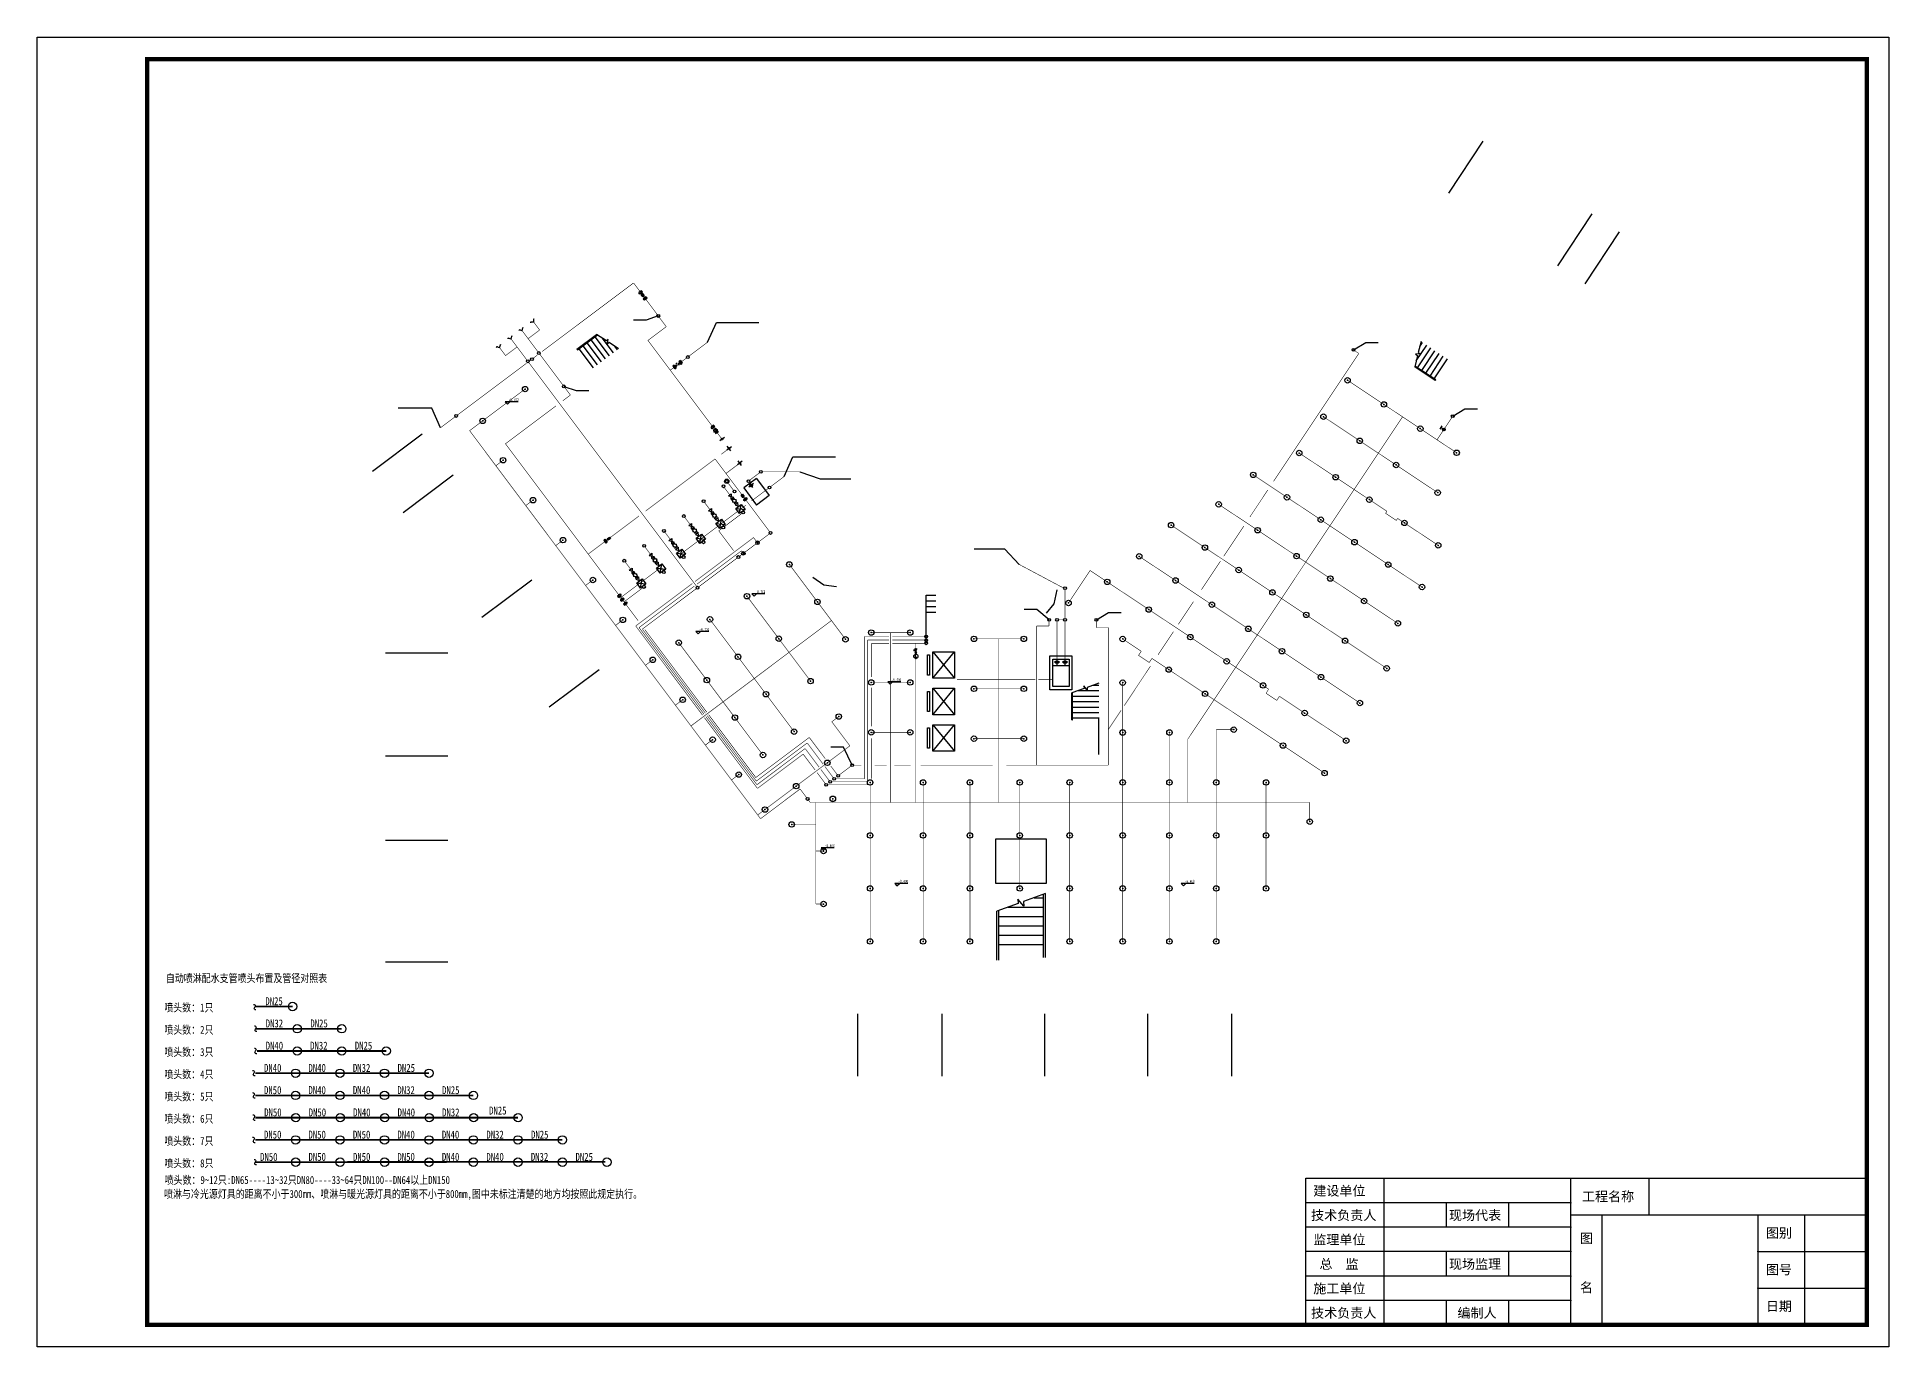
# Model space of a CAD drawing. Extents: x -149393 to 1177518, y -366685 to 296590.
# Drawn here: x -16952 to 101848, y -96685 to -12676 of the extents above; entities that cross this region are included whole.
import ezdxf
from ezdxf.enums import TextEntityAlignment as Align

# ---------------------------------------------------------------- set-up
doc = ezdxf.new("R2010")
doc.units = 0
doc.header["$LTSCALE"] = 1000
doc.header["$MEASUREMENT"] = 0
doc.linetypes.add('常规', pattern=[20, 10, 0, 10])
doc.layers.get('0').update_dxf_attribs({"linetype": 'CONTINUOUS'})
for name, color, linetype in [('AXIS', 3, 'CONTINUOUS'), ('EQUIP-动力', 3, 'CONTINUOUS'), ('EQUIP-消防', 3, 'CONTINUOUS'), ('EQUIP_消防', 7, 'CONTINUOUS'), ('OTHER', 7, 'CONTINUOUS'), ('P_PL_PT', 7, 'CONTINUOUS'), ('PIPE-给水', 3, 'CONTINUOUS'), ('PUB_TITLE', 253, 'CONTINUOUS'), ('STAIR', 2, 'CONTINUOUS'), ('TEL_TEXT', 7, 'CONTINUOUS'), ('WALL', 9, 'CONTINUOUS'), ('WIRE-消防', 3, '常规')]:
    doc.layers.add(name, color=color, linetype=linetype)
doc.styles.add('_TEL_DIM', font='', dxfattribs={"width": 0.8, "height": 3.5})
doc.styles.add('HZ', font='')
doc.styles.get("Standard").update_dxf_attribs({"font": 'gbenor.shx', "bigfont": 'gbcbig.shx'})
doc.styles.add('宋体', font='')
doc.styles.get('_TEL_DIM').set_extended_font_data('SimSun')
doc.styles.get('HZ').set_extended_font_data('SimSun')
doc.styles.get('宋体').set_extended_font_data('SimSun')

# ---------------------------------------------------------------- blocks, each defined once
blk = doc.blocks.new('A$C6F7E2673')
at = {"layer": 'STAIR'}
for p, q in [((790, 2759), (0, 2474)), ((414, 2623), (1740, 2623)), ((1000, 2655), (777, 2923)), ((777, 2923), (790, 2759)), ((1740, 3101), (985, 2829)), ((985, 2829), (1000, 2655)), ((1386, 2973), (1740, 2973)), ((0, 741), (0, 2474)), ((60, 741), (60, 2496)), ((60, 2273), (1740, 2273)), ((60, 1923), (1740, 1923)), ((60, 1573), (1740, 1573)), ((0, 741), (60, 741)), ((60, 1223), (1740, 1223)), ((60, 873), (1740, 873))]:
    blk.add_line(p, q, dxfattribs=at)
blk = doc.blocks.new('A$C3AE45B76')
at = {"xscale": 0.9107142857123088, "yscale": 0.9107142857123088, "zscale": 0.9107142857123088, "rotation": 306.8700000001079}
blk.add_blockref('A$C6F7E2673', (-445, 790), dxfattribs=at)
blk = doc.blocks.new('GJGHJGHJGHJ')
at = {"color": 59}
for p, q in [((13910, -62813), (13075, -62813)), ((13075, -62813), (13224, -62963)), ((13224, -62963), (13376, -62813)), ((29737, -75134), (28902, -75135)), ((28902, -75135), (29050, -75285)), ((29050, -75285), (29202, -75134)), ((26139, -77554), (25304, -77555)), ((25304, -77555), (25453, -77705)), ((25453, -77705), (25605, -77555)), ((40507, -78849), (41897, -80549)), ((40507, -80549), (41897, -78849)), ((38453, -80787), (37618, -80788)), ((37618, -80788), (37766, -80938)), ((37766, -80938), (37918, -80788)), ((40507, -81189), (41897, -82889)), ((40507, -82889), (41897, -81189)), ((40507, -83529), (41897, -85229)), ((40507, -85229), (41897, -83529)), ((34187, -91423), (33351, -91424)), ((33351, -91424), (33500, -91573)), ((33500, -91573), (33652, -91423)), ((38900, -93703), (38065, -93704)), ((38065, -93704), (38213, -93854)), ((38213, -93854), (38365, -93704)), ((57280, -93703), (56445, -93704)), ((56445, -93704), (56593, -93854)), ((56593, -93854), (56745, -93704))]:
    blk.add_line(p, q, dxfattribs=at)
for points in [[(40177, -79049), (40306, -79049), (40306, -80349), (40177, -80349)], [(40507, -78849), (41897, -78849), (41897, -80549), (40507, -80549)], [(40177, -81389), (40306, -81389), (40306, -82689), (40177, -82689)], [(40507, -81189), (41897, -81189), (41897, -82889), (40507, -82889)], [(40177, -83729), (40306, -83729), (40306, -85029), (40177, -85029)], [(40507, -83529), (41897, -83529), (41897, -85229), (40507, -85229)], [(47807, -90872), (44539, -90872), (44539, -93691), (47807, -93691)]]:
    blk.add_lwpolyline(points, close=True, dxfattribs=at)
at = {"layer": 'AXIS'}
for p, q in [((73608, -49446), (75822, -46114)), ((80605, -54094), (82818, -50762)), ((82354, -55256), (84567, -51925)), ((7758, -64890), (4558, -67290)), ((9738, -67530), (6538, -69930)), ((9738, -67530), (6538, -69930)), ((14778, -74250), (11578, -76650)), ((9403, -78949), (5403, -78949)), ((19098, -80010), (15898, -82410)), ((9403, -85549), (5403, -85549)), ((9403, -85549), (5403, -85549)), ((9403, -90949), (5403, -90949)), ((9403, -90949), (5403, -90949)), ((9403, -98749), (5403, -98749)), ((35681, -102074), (35681, -106074)), ((41081, -102074), (41081, -106074)), ((47681, -102074), (47681, -106074)), ((54281, -102074), (54281, -106074)), ((59681, -102074), (59681, -106074))]:
    blk.add_line(p, q, dxfattribs=at)
at = {"layer": 'STAIR', "color": 59}
for p, q in [((50211, -81208), (49421, -81493)), ((49421, -83226), (49421, -81493)), ((49481, -83226), (49481, -81471)), ((49481, -81694), (51161, -81694)), ((49835, -81344), (51161, -81344)), ((50421, -81312), (50198, -81045)), ((50198, -81045), (50211, -81208)), ((51161, -80866), (50406, -81138)), ((50406, -81138), (50421, -81312)), ((50807, -80994), (51161, -80994)), ((49481, -82044), (51161, -82044)), ((49481, -82394), (51161, -82394)), ((49481, -82744), (51161, -82744)), ((49481, -83094), (51161, -83094)), ((51161, -85429), (51161, -83069)), ((49421, -83226), (49481, -83226)), ((45993, -94989), (44621, -95483)), ((46352, -95168), (45969, -94709)), ((45969, -94709), (45993, -94989)), ((47741, -94360), (46327, -94869)), ((46327, -94869), (46352, -95168)), ((47014, -94622), (47621, -94622)), ((47621, -98449), (47621, -94403)), ((47741, -98449), (47741, -94360)), ((44621, -98629), (44621, -95483)), ((44741, -98629), (44741, -95440)), ((44741, -95822), (47621, -95822)), ((45347, -95222), (47621, -95222)), ((44741, -96422), (47621, -96422)), ((44741, -97022), (47621, -97022)), ((44741, -97622), (47621, -97622))]:
    blk.add_line(p, q, dxfattribs=at)
at = {"color": 59, "xscale": 0.9107142857074428, "yscale": 0.9107142857074428, "zscale": 0.9107142857074428, "rotation": 306.8700000004626}
blk.add_blockref('A$C6F7E2673', (17141, -59846), dxfattribs=at)
at = {"color": 59, "rotation": 109.5300000000365}
blk.add_blockref('A$C3AE45B76', (73902, -61146), dxfattribs=at)
at = {"color": 59, "style": 'HZ', "width": 0.7}
for s, p in [('-8.700', (13312, -62765)), ('-8.700', (29138, -75087)), ('-8.700', (25541, -77507)), ('-8.400', (37854, -80740)), ('-8.400', (33588, -91375)), ('-8.400', (38301, -93656)), ('-8.400', (56681, -93656))]:
    blk.add_text(s, height=183.5, dxfattribs=at).set_placement(p)
blk = doc.blocks.new('$equip_U$00000445(cyc-PC)')
for p, q in [((-0.3, 0.17), (0.3, -0.17)), ((-0.3, 0.17), (-0.3, -0.17)), ((-0.3, 0.17), (0.3, 0.17)), ((0.3, 0.17), (0.3, -0.17)), ((-0.3, -0.17), (0.3, -0.17))]:
    blk.add_line(p, q)
for start, end in [(0, 180), (180, 0)]:
    blk.add_arc((0, 0), 0.0253, start, end)
for p in [(-0.3, 0), (0, 0.17), (0.3, 0), (0, -0.17)]:
    blk.add_point(p)
at = {"color": 7, "style": '_TEL_DIM', "flags": 1}
blk.add_attdef('A', text='', height=0.00002, dxfattribs=at).set_placement((0, 0), align=Align.MIDDLE_CENTER)
blk = doc.blocks.new('$ATTACHMENT$00000194')
for p, q in [((0, 0), (134, 134)), ((0, 0), (134, -134)), ((107, 162), (134, 134)), ((161, 107), (134, 134)), ((107, -161), (134, -134)), ((161, -107), (134, -134))]:
    blk.add_line(p, q)
blk = doc.blocks.new('$equip_U$00000373(cyc-PC)')
for p, q in [((0, -0.18), (0, 0.18)), ((0, 0.18), (0.6, -0.18)), ((0.12, 0.3), (0.48, 0.3)), ((0.6, -0.18), (0.6, 0.18))]:
    blk.add_line(p, q)
for p in [(0, 0), (0.6, 0)]:
    blk.add_point(p)
blk.add_solid([(0.3, 0.3), (0.3, 0.36), (0.48, 0.3)])
at = {"color": 7, "style": '_TEL_DIM', "flags": 1}
blk.add_attdef('A', text='', height=0.00002, dxfattribs=at).set_placement((0, 0), align=Align.MIDDLE_CENTER)
blk = doc.blocks.new('$equip_U$00000372(cyc-PC)')
for p, q in [((0, 0.17), (0.51, 0.17)), ((0.51, 0.17), (0.51, -0.17)), ((0.51, -0.17), (0, -0.17))]:
    blk.add_line(p, q)
blk.add_lwpolyline([(0, -0.17), (0.51, 0), (0, 0.17)], close=True)
for p in [(0, 0), (0.51, 0)]:
    blk.add_point(p)
blk.add_solid([(0, 0.17), (0.51, 0), (0, -0.17)])
at = {"color": 7, "style": '_TEL_DIM', "flags": 1}
blk.add_attdef('A', text='', height=0.00002, dxfattribs=at).set_placement((0, 0), align=Align.MIDDLE_CENTER)
blk = doc.blocks.new('A$C1A315092')
for p, q in [((0, 266), (227, 266)), ((0, 266), (227, 0)), ((227, 266), (0, 0)), ((0, 0), (227, 0))]:
    blk.add_line(p, q)
blk.add_circle((113, 133), 113)
for p in [(0, 133), (227, 133)]:
    blk.add_point(p)
at = {"color": 7, "style": '_TEL_DIM', "flags": 1}
blk.add_attdef('A', text='', height=0.007, dxfattribs=at).set_placement((0, 133), align=Align.MIDDLE_CENTER)
blk = doc.blocks.new('A$C473645B1')
for p, q in [((0, 213), (181, 349)), ((0, 213), (341, 136)), ((181, 349), (160, 0)), ((160, 0), (341, 136))]:
    blk.add_line(p, q)
blk = doc.blocks.new('A$C4CEA0672')
for p, q in [((0, 213), (181, 349)), ((160, 0), (341, 136))]:
    blk.add_line(p, q)
blk.add_circle((170, 174), 113)
for p in [(80, 106), (261, 242)]:
    blk.add_point(p)
at = {"color": 7, "style": '_TEL_DIM', "flags": 1}
blk.add_attdef('A', text='', height=0.007, rotation=36.87, dxfattribs=at).set_placement((80, 106), align=Align.MIDDLE_CENTER)
blk = doc.blocks.new('A$C2A8D2871')
for p, q in [((0, 43), (181, 180)), ((0, 43), (205, -41)), ((205, -41), (181, 180))]:
    blk.add_line(p, q)
blk = doc.blocks.new('A$C36B81C5E')
for p, q in [((0, 408), (439, 0)), ((0, 0), (439, 408))]:
    blk.add_line(p, q)
blk.add_lwpolyline([(0, 408), (439, 408), (439, 0), (0, 0)], close=True)
blk = doc.blocks.new('$equip$00001147')
blk.add_circle((0, 0), 0.5)
at = {"flags": 9}
blk.add_attdef('A', (0, 0), '', height=0.00002, dxfattribs=at)
blk = doc.blocks.new('$equip_U$00000304(cyc-PC)')
blk.add_point((0, 0))
blk.add_blockref('$equip$00001147', (0, 0))
at = {"color": 7, "style": '_TEL_DIM', "flags": 1}
blk.add_attdef('A', text='', height=0.00002, dxfattribs=at).set_placement((0, 0), align=Align.MIDDLE_CENTER)
blk = doc.blocks.new('$equip_U$00000299(cyc-PC)')
for p in [(0.51, 0.3), (0.3, 0)]:
    blk.add_line(p, (0.3, 0.3))
blk.add_lwpolyline([(0, -0.17), (0.6, 0.17), (0.6, -0.17), (0, 0.17)], close=True)
for p in [(0, 0), (0.6, 0)]:
    blk.add_point(p)
at = {"color": 7, "style": '_TEL_DIM', "flags": 1}
blk.add_attdef('A', text='', height=0.00002, dxfattribs=at).set_placement((0, 0), align=Align.MIDDLE_CENTER)
blk = doc.blocks.new('$equip_U$00000300(cyc-PC)')
for p, q in [((0.46, -0.11), (0.46, 0.16)), ((0.12, -0.11), (0.46, -0.11))]:
    blk.add_line(p, q)
blk.add_circle((0.32, 0), 0.324)
for p in [(0, 0), (0.65, 0)]:
    blk.add_point(p)
at = {"color": 7, "style": '_TEL_DIM', "flags": 1}
blk.add_attdef('A', text='', height=0.00002, dxfattribs=at).set_placement((0, 0), align=Align.MIDDLE_CENTER)
blk = doc.blocks.new('$VALVE$00000497')
for p, q in [((78, 138), (-78, 138)), ((0, 50), (0, 138))]:
    blk.add_line(p, q)
at = {"const_width": 49.6}
blk.add_lwpolyline([(25, 0, 1), (-25, 0, 1)], format="xyb", close=True, dxfattribs=at)
blk.add_circle((0, 0), 50)
blk = doc.blocks.new('$equip_U$00000370(cyc-PC)')
for p in [(-0.15, 0), (0, 0), (0.15, 0), (0, -0.15)]:
    blk.add_point(p)
at = {"xscale": 0.00300000000061118, "yscale": 0.00300000000061118, "zscale": 0.00300000000061118}
blk.add_blockref('$VALVE$00000497', (0, 0), dxfattribs=at)
at = {"color": 7, "style": '_TEL_DIM', "flags": 1}
blk.add_attdef('A', text='', height=0.00002, dxfattribs=at).set_placement((0, 0), align=Align.MIDDLE_CENTER)
blk = doc.blocks.new('PM_PTA')
blk.add_circle((0, 0), 125)
blk = doc.blocks.new('FACE3_')
for p in [(-0.09, 0.24), (0.09, -0.24)]:
    blk.add_line(p, (0, 0))
for centre, start, end in [((0.17, 0.24), 80.7491, 179.8598), ((-0.17, -0.24), 260.7491, 359.8598)]:
    blk.add_arc(centre, 0.265, start, end)
blk = doc.blocks.new('A$C0D7E0F17')
at = {"layer": 'PIPE-给水', "linetype": 'Continuous', "ltscale": 1000, "const_width": 130}
for points in [[(10661, 15336), (7924, 15336)], [(14246, 13715), (7964, 13715)], [(17487, 12095), (8066, 12095)], [(20606, 10474), (7943, 10474)], [(17060, 10474), (14426, 10474)], [(20302, 10474), (17668, 10474)], [(23847, 8853), (7943, 8853)], [(13819, 8853), (11185, 8853)], [(17060, 8853), (14426, 8853)], [(20302, 8853), (17668, 8853)], [(23543, 8853), (20910, 8853)], [(27105, 7232), (7959, 7232)], [(26801, 7232), (24167, 7232)], [(30331, 5611), (7943, 5611)], [(13819, 5611), (11185, 5611)], [(17060, 5611), (14426, 5611)], [(20302, 5611), (17668, 5611)], [(23543, 5611), (20910, 5611)], [(26785, 5611), (24151, 5611)], [(30027, 5611), (27393, 5611)], [(33464, 4021), (7947, 3991)]]:
    blk.add_lwpolyline(points, dxfattribs=at)
at = {"layer": 'TEL_TEXT', "const_width": 130}
blk.add_lwpolyline([(13819, 10474), (11185, 10474)], dxfattribs=at)
at = {"layer": 'OTHER', "xscale": -405.2024999712594, "yscale": 405.202499971143, "zscale": 405.2024999711728}
for p in [(7906, 15288), (7962, 13715), (7962, 12095), (7839, 10474), (7839, 8853), (7855, 7232), (7839, 5611), (7943, 3992)]:
    blk.add_blockref('FACE3_', p, dxfattribs=at)
at = {"layer": 'P_PL_PT', "xscale": 2.43121499940753, "yscale": 2.43121499940753, "zscale": 2.43121499940753}
for p in [(10661, 15336), (11004, 13715), (14246, 13715), (11004, 12095), (14246, 12095), (17487, 12095), (10881, 10474), (14123, 10474), (17364, 10474), (10881, 8853), (14123, 8853), (17364, 8853), (20606, 8853), (23847, 8853), (10897, 7232), (14139, 7232), (17380, 7232), (20622, 7232), (23864, 7232), (27105, 7232), (10881, 5611), (14123, 5611), (17364, 5611), (20606, 5611), (23847, 5611), (27089, 5611), (30331, 5611), (10885, 3991), (14127, 3991), (17368, 3991), (20610, 3991), (23851, 3991), (27093, 3991), (30335, 3991), (33576, 3991)]:
    blk.add_blockref('PM_PTA', p, dxfattribs=at)
at = {"layer": 'TEL_TEXT', "xscale": 2.43121499940753, "yscale": 2.43121499940753, "zscale": 2.43121499940753}
blk.add_blockref('PM_PTA', (20606, 10474), dxfattribs=at)
at = {"layer": 'TEL_TEXT', "style": '_TEL_DIM', "width": 0.8}
for s, height, p in [('自动喷淋配水支管喷头布置及管径对照表', 583.29, (1426, 17102)), ('喷头数：1只', 583.3, (1310, 14964)), ('喷头数：2只', 583.3, (1310, 13344)), ('喷头数：3只', 583.3, (1310, 11723)), ('喷头数：4只', 583.3, (1310, 10102)), ('喷头数：5只', 583.3, (1310, 8481)), ('喷头数：6只', 583.3, (1310, 6860)), ('喷头数：7只', 583.3, (1310, 5240)), ('喷头数：8只', 583.3, (1310, 3619)), ('喷头数：9~12只:DN65----13~32只DN80----33~64只DN100--DN64以上DN150', 583.29, (1336, 2399)), ('喷淋与冷光源灯具的距离不小于300mm、喷淋与暖光源灯具的距离不小于800mm,图中未标注清楚的地方均按照此规定执行。', 583.29, (1294, 1381))]:
    blk.add_text(s, height=height, dxfattribs=at).set_placement(p)
for s, p in [('DN25', (9313, 16016)), ('DN32', (9337, 14395)), ('DN25', (12594, 14395)), ('DN40', (9337, 12775)), ('DN32', (12578, 12775)), ('DN25', (15835, 12775)), ('DN40', (9214, 11154)), ('DN40', (12455, 11154)), ('DN32', (15697, 11154)), ('DN25', (18954, 11154)), ('DN50', (9214, 9533)), ('DN40', (12455, 9533)), ('DN40', (15697, 9533)), ('DN32', (18938, 9533)), ('DN25', (22195, 9533)), ('DN50', (9230, 7912)), ('DN50', (12471, 7912)), ('DN40', (15713, 7912)), ('DN40', (18955, 7912)), ('DN32', (22196, 7912)), ('DN25', (25624, 8046)), ('DN50', (9214, 6291)), ('DN50', (12455, 6291)), ('DN50', (15697, 6291)), ('DN40', (18938, 6291)), ('DN40', (22180, 6291)), ('DN32', (25422, 6291)), ('DN25', (28679, 6291)), ('DN50', (8931, 4663)), ('DN50', (12459, 4670)), ('DN50', (15701, 4670)), ('DN50', (18942, 4670)), ('DN40', (22184, 4670)), ('DN40', (25426, 4670)), ('DN32', (28667, 4670)), ('DN25', (31924, 4670))]:
    blk.add_text(s, height=583.3, dxfattribs=at).set_placement(p, align=Align.TOP_CENTER)
blk = doc.blocks.new('会签栏')
at = {"layer": 'PUB_TITLE', "color": 4, "lineweight": 30}
blk.add_lwpolyline([(-18000, 0), (-18000, 4700), (0, 4700)], dxfattribs=at)
at = {"layer": 'PUB_TITLE', "color": 4}
for points in [[(-15500, 4700), (-15500, 0)], [(-9500, 0), (-9500, 4700)], [(-7000, 4700), (-7000, 3525)], [(-9500, 3917), (-18000, 3917)], [(-13500, 3917), (-13500, 3133)], [(-11500, 3917), (-11500, 3133)], [(-9500, 3133), (-18000, 3133)], [(-9500, 3525), (0, 3525)], [(-8500, 3525), (-8500, 0)], [(-3500, 3525), (-3500, 0)], [(-2000, 3525), (-2000, 0)], [(-9500, 2350), (-18000, 2350)], [(-13500, 2350), (-13500, 1567)], [(-11500, 2350), (-11500, 1567)], [(-3500, 2350), (0, 2350)], [(-9500, 1567), (-18000, 1567)], [(-9500, 783), (-18000, 783)], [(-13500, 783), (-13500, 0)], [(-11500, 783), (-11500, 0)], [(-3500, 1175), (0, 1175)]]:
    blk.add_lwpolyline(points, dxfattribs=at)
at = {"layer": 'PUB_TITLE'}
for p in [(-9500, 3917), (-9500, 3133), (-9500, 2350), (-9500, 1567), (-9500, 783), (-3500, 1175)]:
    blk.add_point(p, dxfattribs=at)
at = {"layer": 'PUB_TITLE', "color": 4}
blk.add_point((-3500, 2350), dxfattribs=at)
at = {"lineweight": -3, "style": '宋体'}
for s, p in [('建设单位', (-17758, 4147)), ('工程名称', (-9140, 3965)), ('技术负责人', (-17828, 3363)), ('现场代表', (-13405, 3363)), ('图别', (-3241, 2796)), ('监理单位', (-17758, 2580)), ('图', (-9206, 2624)), ('总  监', (-17560, 1797)), ('现场监理', (-13405, 1797)), ('图号', (-3241, 1621)), ('施工单位', (-17758, 1013)), ('名', (-9206, 1049)), ('日期', (-3241, 446)), ('技术负责人', (-17828, 230)), ('编制人', (-13134, 230))]:
    blk.add_text(s, height=307, dxfattribs=at).set_placement(p)

msp = doc.modelspace()

# ---------------------------------------------------------------- linework, layer by layer
for p, q in [((27137.5, -38352.5), (26839.6, -38575.9)), ((27586.8, -38951.5), (27288.8, -39175)), ((27549.6, -39212.2), (27326, -38914.3)), ((28285.5, -39883.1), (27987.6, -40106.6)), ((28248.3, -40143.8), (28024.8, -39845.9)), ((29190.9, -40985.2), (28385.1, -41589.5)), ((29004.4, -41313.3), (28706.5, -41536.7)), ((28967.2, -41573.9), (28743.7, -41276.1)), ((29190.9, -40985.2), (30015, -42084.1)), ((28385.1, -41589.5), (29209.3, -42688.4)), ((30015, -42084.1), (29209.3, -42688.4)), ((29219.3, -45060.4), (29314.6, -45060.4)), ((29267, -45060.4), (29267, -45178.3)), ((28310.5, -45742), (28405.9, -45742)), ((28358.2, -45742), (28358.2, -45859.9)), ((40088.7, -48459.8), (40694.4, -48459.8)), ((40088.7, -48823.9), (40694.4, -48823.9)), ((40088.7, -49188.1), (40694.4, -49188.1)), ((40088.7, -49552.3), (40694.4, -49552.3)), ((48202.1, -52971.3), (49248, -52971.3)), ((48666.4, -52765.9), (48294, -52765.8)), ((48480.2, -52952.1), (48480.2, -52579.7)), ((49181.1, -52765.9), (48808.7, -52765.8)), ((48994.9, -52952.1), (48994.9, -52579.7))]:
    msp.add_line(p, q)
for points in [[(22901.9, -30565), (22115.7, -30827), (21309.8, -30827)], [(26055.9, -32254.5), (26624.6, -30992.3), (29354.2, -30992.3)], [(67492.9, -32740), (68279.1, -32264.8), (69085, -32264.8)], [(16844.4, -35082), (17630.5, -35344), (18436.4, -35344)], [(8932.3, -37733.1), (8363.6, -36471), (6215.1, -36471)], [(73864.3, -36988.7), (74650.5, -36513.4), (75456.4, -36513.4)], [(30972.2, -40858.6), (31540.9, -39596.5), (34270.6, -39596.5)], [(31984.9, -40557.5), (33277.2, -41008.1), (35248.4, -41008.1)], [(46048.3, -46496.7), (45130.2, -45515.2), (43159, -45515.2)], [(40088.7, -51554.5), (40088.7, -48459.8), (40694.4, -48459.8)], [(47970.2, -50054.9), (47184.1, -49384.3), (46378.2, -49384.3)], [(51001.1, -50054.9), (51787.3, -49579.6), (52593.2, -49579.6)], [(35337.6, -59372), (34780.9, -58222.2), (33975.1, -58222.2)]]:
    msp.add_lwpolyline(points)
for points in [[(48009.8, -52351.1), (49429.1, -52351.1), (49429.1, -54542.2), (48009.8, -54542.2)], [(48202.1, -52565.3), (49248, -52565.3), (49248, -54331.9), (48202.1, -54331.9)]]:
    msp.add_lwpolyline(points, close=True)
for centre, radius in [((22901.9, -30565), 90.8), ((14797.7, -33334.1), 90.8), ((15239.1, -32941.7), 90.8), ((24795.2, -33200), 90.8), ((67492.9, -32740), 90.8), ((14531.5, -33472.3), 90.8), ((16844.4, -35082), 90.8), ((9937.8, -36979), 90.8), ((73864.3, -36988.7), 90.8), ((26988.5, -38464.2), 53.1), ((27437.8, -39063.3), 53.1), ((28136.5, -39994.9), 53.1), ((27079.1, -41488.8), 90.8), ((27293, -41166.6), 137.8), ((27293, -41166.6), 90.8), ((28684.3, -41156), 90.8), ((28855.4, -41425), 90.8), ((28855.4, -41425), 61.5), ((29482.4, -40557.5), 90.8), ((30029.7, -41565.5), 90.8), ((25807.1, -42442.8), 90.8), ((27787.7, -41826.1), 90.8), ((24535.1, -43396.8), 90.8), ((28341.3, -43171.7), 90.8), ((23263.1, -44350.8), 90.8), ((25797.3, -45079.7), 90.8), ((27069.3, -44125.7), 90.8), ((29263.3, -45109), 113.4), ((30102.3, -44479.8), 90.8), ((20719.1, -46258.8), 90.8), ((21991.1, -45304.8), 90.8), ((24525.3, -46033.7), 90.8), ((28039.5, -46026.9), 90.8), ((28354.5, -45790.6), 113.4), ((23253.3, -46987.7), 90.8), ((21981.3, -47941.7), 90.8), ((25420.6, -47991.1), 90.8), ((48994.9, -48017.5), 90.8), ((40088.7, -51124.1), 90.8), ((47970.2, -50054.9), 90.8), ((48480.2, -50054.9), 90.8), ((48994.9, -50054.9), 90.8), ((51001.1, -50054.9), 90.8), ((40088.7, -51347.5), 90.8), ((40088.7, -51554.5), 90.8), ((48480.2, -52765.9), 90.8), ((48480.2, -52765.9), 61.5), ((48994.9, -52765.9), 90.8), ((48994.9, -52765.9), 61.5), ((35337.6, -59372), 90.8), ((33672.4, -60635.7), 90.8), ((33927.1, -60443.1), 90.8), ((34181.9, -60250.6), 90.8), ((34436.6, -60058.1), 90.8), ((32478.9, -61537.7), 90.8)]:
    msp.add_circle(centre, radius)
for p in [(29149.9, -45109), (29376.7, -45109), (28241.1, -45790.6), (28467.9, -45790.6)]:
    msp.add_point(p)
at = {"layer": 'PUB_TITLE'}
msp.add_lwpolyline([(-16952.5, -12676.1), (101847.5, -12676.1), (101847.5, -96684.6), (-16952.5, -96684.6)], close=True, dxfattribs=at)
at = {"layer": 'PUB_TITLE', "const_width": 270.7}
msp.add_lwpolyline([(-9881, -14090.4), (100433.2, -14090.4), (100433.2, -95270.4), (-9881, -95270.4), (-9881, -14090.4)], close=True, dxfattribs=at)
at = {"layer": 'WALL'}
for points in [[(32815.4, -47313.6), (33511.9, -47800.8), (34330.4, -47913.5)], [(47800.8, -49633.3), (48306.2, -49016.4), (48491, -48123.6)]]:
    msp.add_lwpolyline(points, dxfattribs=at)
at = {"layer": 'WIRE-消防', "linetype": '常规', "const_width": 35}
for points in [[(21313.5, -28447.2), (15445.5, -32848.2)], [(21731.1, -29004), (21313.5, -28447.2)], [(21846, -29157.2), (21803.8, -29100.9)], [(21953.1, -29300), (22022.9, -29393.1)], [(22847.4, -30492.4), (22095.6, -29490)], [(23409.8, -31248.2), (22953.5, -30639.8)], [(14477, -33399.7), (13461.8, -32046.1)], [(15184.6, -32869), (14169.4, -31515.4)], [(15285.9, -31465.7), (14547.5, -32019.6)], [(15285.9, -31465.7), (14907.8, -30961.6)], [(23420.2, -31240.4), (22236.5, -32128.2)], [(13101.5, -33104.1), (12723.4, -32599.9)], [(13101.5, -33104.1), (13839.9, -32550.2)], [(15125.7, -33088), (14870.3, -33279.6)], [(16789.9, -35009.4), (15293.6, -33014.3)], [(26367.4, -37636.1), (22236.5, -32128.2)], [(24722.6, -33254.5), (24379, -33512.2)], [(26055.9, -32254.5), (24867.9, -33145.5)], [(67835.7, -32968.4), (62373.3, -41167.8)], [(67568.5, -32790.4), (67835.7, -32968.4)], [(14439.2, -33602.9), (10010.4, -36924.5)], [(25366.1, -47918.4), (14586, -33545)], [(14725, -33388.6), (14665, -33433.6)], [(23893, -33876.6), (23672.1, -34042.3)], [(24046.2, -33761.7), (23989.9, -33804)], [(24282.1, -33584.8), (24214.2, -33635.7)], [(14357.3, -35252), (11637.3, -37292)], [(17259.2, -35635.1), (16778.5, -35995.7)], [(17259.2, -35635.1), (16898.8, -35154.7)], [(67117.3, -34690.4), (69449.5, -36239.9)], [(16341, -36323.8), (13096.9, -38756.9)], [(69449.5, -36239.9), (71781.7, -37789.4)], [(9865.1, -37033.5), (8932.3, -37733.1)], [(11637.3, -37292), (10795.5, -37923.3)], [(10795.5, -37923.3), (29456.9, -62805)], [(26506.2, -37821.2), (26440.1, -37732.9)], [(70642.4, -37032.5), (56872.7, -57701.7)], [(65567.8, -37022.6), (67900, -38572.1)], [(71781.7, -37789.4), (74113.8, -39338.9)], [(73814, -37064.3), (72857.4, -38504.2)], [(20372.2, -48457.1), (13096.9, -38756.9)], [(26956.7, -38421.7), (26665.8, -38033.9)], [(27395.4, -39095.1), (26949.1, -39429.8)], [(67900, -38572.1), (70232.2, -40121.6)], [(12945.3, -39817.6), (12478.7, -40167.6)], [(26543.2, -39734.3), (22091.3, -43073.2)], [(26543.2, -39734.3), (28263.8, -42028.5)], [(28094.1, -40026.7), (27241.9, -40665.9)], [(64018.3, -39354.8), (66350.5, -40904.3)], [(70232.2, -40121.6), (72897.5, -41892.5)], [(27133.6, -41561.5), (27486.6, -42032.2)], [(27375.7, -41276.8), (27733.2, -41753.5)], [(28806.7, -41348.4), (28733.1, -41232.7)], [(29409.7, -40612), (28757, -41101.6)], [(29573.2, -40557.5), (31984.9, -40557.5)], [(30102.3, -41511), (30972.2, -40858.6)], [(61065, -40754.3), (63230.6, -42193.1)], [(66350.5, -40904.3), (68516.1, -42343.1)], [(14865.3, -42377.6), (14398.7, -42727.6)], [(24362.1, -45816.2), (28514.9, -42701.6)], [(25861.6, -42515.5), (26214.6, -42986.2)], [(28370.9, -42171.3), (28443, -42267.4)], [(28515.7, -42364.3), (30047.8, -44407.1)], [(28883, -42425.5), (29957, -41620)], [(58849.2, -42643.7), (61347.9, -44303.9)], [(62004.3, -41721.7), (60843.7, -43463.7)], [(63230.6, -42193.1), (65396.2, -43631.9)], [(68516.1, -42343.1), (69639.7, -43089.6)], [(21663.2, -43394.2), (19798, -44793.2)], [(24589.6, -43469.5), (24942.6, -43940.2)], [(27141.9, -44071.2), (28268.6, -43226.2)], [(65396.2, -43631.9), (67561.8, -45070.7)], [(69639.7, -43089.6), (69553.2, -43219.5)], [(69553.2, -43219.5), (70241.1, -43676.6)], [(70327.6, -43546.7), (70241.1, -43676.6)], [(70327.6, -43546.7), (70765, -43837.3)], [(70765, -43837.3), (72930.6, -45276.1)], [(16785.3, -44937.6), (16318.7, -45287.6)], [(19462.2, -45045), (18406.7, -45836.6)], [(19655.1, -44900.3), (19559.1, -44972.3)], [(23317.6, -44423.5), (23670.6, -44894.2)], [(29013.6, -44776.1), (25250.9, -47598.1)], [(25742.8, -45007.1), (25634.1, -44862.2)], [(26996.6, -44180.2), (26777.6, -44344.5)], [(27725.7, -45608.6), (26777.6, -44344.5)], [(29195.3, -45018.3), (29013.6, -44776.1)], [(30029.7, -44534.3), (29354, -45041)], [(55800.4, -43979.8), (57966, -45418.6)], [(60459, -44041.2), (59170.8, -45974.8)], [(61347.9, -44303.9), (63846.7, -45964.1)], [(67561.8, -45070.7), (69727.4, -46509.6)], [(20773.6, -46331.5), (21126.6, -46802.2)], [(22045.6, -45377.5), (22398.6, -45848.2)], [(24470.8, -45961.1), (24362.1, -45816.2)], [(28229.7, -45624.1), (25375.7, -47764.6)], [(27966.8, -46081.4), (25493.3, -47936.6)], [(27985, -45954.3), (27960.9, -45922.2)], [(28263.8, -45858.7), (28112.1, -45972.4)], [(28286.5, -45699.9), (28229.7, -45624.1)], [(29172.6, -45177.1), (28445.3, -45722.6)], [(53751, -45979.8), (56083.3, -47529.5)], [(58958.1, -46294.2), (57747.3, -48111.6)], [(57966, -45418.6), (60131.6, -46857.5)], [(63846.7, -45964.1), (66012.3, -47402.9)], [(18705.3, -47497.6), (18238.7, -47847.6)], [(23046.1, -46711.6), (20487.7, -48630.4)], [(23198.8, -46915.1), (23046.1, -46711.6)], [(31310.3, -46500.1), (33110.3, -48900.1)], [(48904.1, -48017.5), (46048.3, -46496.7)], [(49216.9, -48970.4), (50600.4, -46888.1)], [(51700.3, -47620.6), (50600.4, -46888.1)], [(56083.3, -47529.5), (58415.5, -49079)], [(60131.6, -46857.5), (62297.2, -48296.3)], [(66012.3, -47402.9), (68177.9, -48841.7)], [(69727.4, -46509.6), (71893, -47948.4)], [(20549.1, -48693), (20444.8, -48554)], [(21908.6, -47996.2), (20704.1, -48899.6)], [(25090.9, -47718.1), (21452.4, -50446.9)], [(25215.7, -47884.6), (21665.2, -50547.5)], [(25348, -48045.6), (21878, -50648)], [(28590.3, -48540.1), (30630.3, -51260.1)], [(48994.9, -49964), (48994.9, -48108.4)], [(51700.3, -47620.6), (54366.7, -49390.4)], [(62297.2, -48296.3), (64462.8, -49735.1)], [(20749.6, -48960.4), (20621.7, -48789.8)], [(21610.9, -50108.7), (20822.2, -49057.2)], [(33110.3, -48900.1), (34910.3, -51300.1)], [(54366.7, -49390.4), (57032, -51161.3)], [(57229.3, -48889.2), (56262.8, -50339.9)], [(58415.5, -49079), (60747.7, -50628.5)], [(64462.8, -49735.1), (66961.5, -51395.3)], [(68177.9, -48841.7), (70343.5, -50280.5)], [(20625.3, -50057.6), (20158.7, -50407.5)], [(25746.8, -56172.7), (21452.4, -50446.9)], [(25834.7, -56106.8), (21665.2, -50547.5)], [(25922.6, -56040.9), (21878, -50648)], [(26010.5, -55974.9), (22039.7, -50680.5)], [(34010.3, -50100.1), (24997.8, -56859.5)], [(26213.8, -50020.4), (28013.8, -52420.4)], [(36560.8, -50868.5), (39060.8, -50868.5)], [(37810.8, -50868.5), (37810.8, -61763.9)], [(47177.2, -59372), (47177.2, -50441.9)], [(47177.2, -50441.9), (47970.2, -50441.9)], [(47970.2, -50441.9), (47970.2, -50145.7)], [(48480.2, -50145.7), (48480.2, -52675.1)], [(48571, -50054.9), (48904.1, -50054.9)], [(48994.9, -50145.7), (48994.9, -52675.1)], [(51001.1, -50145.7), (51001.1, -50545.3)], [(51774.4, -50545.3), (51001.1, -50545.3)], [(51774.4, -59372), (51774.4, -50545.3)], [(55953.4, -50804.3), (54958.9, -52297.2)], [(60747.7, -50628.5), (62913.3, -52067.3)], [(24213.8, -51520.4), (26013.8, -53920.4)], [(30630.3, -51260.1), (32670.4, -53980.1)], [(36119, -60250.6), (36119, -51124.1)], [(37710.8, -51124.1), (36119, -51124.1)], [(36337.5, -60323.7), (36337.5, -51347.5)], [(37710.8, -51347.5), (36337.5, -51347.5)], [(37710.8, -51554.5), (36592.6, -51554.5)], [(36592.6, -53728.9), (36592.6, -51554.5)], [(39997.9, -51124.1), (37910.8, -51124.1)], [(39997.9, -51347.5), (37910.8, -51347.5)], [(39997.9, -51554.5), (37910.8, -51554.5)], [(39423.2, -51912.1), (39423.2, -51554.5)], [(39423.2, -52164.5), (39423.2, -52256.4)], [(43150.1, -51273.4), (46350.1, -51273.4)], [(44750.1, -51273.4), (44750.1, -61763.9)], [(52691.2, -51278.7), (53882.1, -52069.9)], [(53882.1, -52069.9), (53709.1, -52329.7)], [(57032, -51161.3), (59364.2, -52710.8)], [(62913.3, -52067.3), (65412.1, -53727.4)], [(66961.5, -51395.3), (69626.9, -53166.1)], [(22545.3, -52617.6), (22078.8, -52967.5)], [(28013.8, -52420.4), (29813.8, -54820.4)], [(39423.2, -61763.9), (39423.2, -52528.5)], [(54475, -53023.5), (52791.2, -55551)], [(53709.1, -52329.7), (54397.1, -52786.7)], [(54570.1, -52527), (54397.1, -52786.7)], [(54570.1, -52527), (55648.6, -53243.6)], [(55648.6, -53243.6), (57980.7, -54793.1)], [(59364.2, -52710.8), (61696.4, -54260.3)], [(26013.8, -53920.4), (27813.8, -56320.4)], [(36560.8, -54068.5), (37810.8, -54068.5)], [(36592.6, -56891.5), (36592.6, -54400)], [(37810.8, -54068.5), (39060.8, -54068.5)], [(42063.6, -53883.7), (47077.2, -53883.7)], [(43150.1, -54473.4), (46350.1, -54473.4)], [(47277.2, -53883.7), (48202.1, -53883.7)], [(52691.2, -54078.4), (52691.2, -57278.4)], [(61696.4, -54260.3), (62058.2, -54500.6)], [(62058.2, -54500.6), (61885.2, -54760.4)], [(65412.1, -53727.4), (67910.8, -55387.6)], [(24465.3, -55177.6), (23998.8, -55527.5)], [(29813.8, -54820.4), (31613.8, -57220.4)], [(52591.2, -55851.3), (51774.4, -57077.2)], [(57980.7, -54793.1), (62978.3, -58113.4)], [(61885.2, -54760.4), (62573.1, -55217.4)], [(62746.2, -54957.7), (62573.1, -55217.4)], [(62746.2, -54957.7), (64361.7, -56031.1)], [(29264.1, -60862.5), (25866.8, -56332.7)], [(29227.2, -60630), (25954.7, -56266.8)], [(29190.2, -60397.6), (26042.6, -56200.9)], [(29153.3, -60165.2), (26130.5, -56134.9)], [(27813.8, -56320.4), (29613.8, -58720.4)], [(34479.2, -56256.7), (34034.1, -56590.5)], [(34034.1, -56590.5), (35191.2, -58133.2)], [(64361.7, -56031.1), (67027.1, -57802)], [(26385.3, -57737.6), (25918.8, -58087.5)], [(32584.7, -57591.6), (29153.3, -60165.2)], [(32454.2, -57949.6), (29190.2, -60397.6)], [(33470.3, -59303.1), (32454.2, -57949.6)], [(33606, -58952), (32584.7, -57591.6)], [(35191.2, -58133.2), (33745.3, -59217.6)], [(36560.8, -57268.5), (37810.8, -57268.5)], [(36592.6, -60233.4), (36592.6, -57641.7)], [(37810.8, -57268.5), (39060.8, -57268.5)], [(43150.1, -57673.4), (46350.1, -57673.4)], [(52691.2, -57278.4), (52691.2, -60478.4)], [(55691.2, -57278.4), (55691.2, -60478.4)], [(56872.7, -61763.9), (56872.7, -57701.7)], [(58691.2, -60478.4), (58691.2, -57092.2)], [(59814.9, -57092.2), (58691.2, -57092.2)], [(62978.3, -58113.4), (65643.6, -59884.3)], [(32323.7, -58307.6), (29227.2, -60630)], [(32193.2, -58665.7), (29264.1, -60862.5)], [(33745.3, -59217.6), (31745.3, -60717.6)], [(32964.3, -59692.7), (32193.2, -58665.7)], [(33217.3, -59497.9), (32323.7, -58307.6)], [(35428.4, -59372), (35924, -59372)], [(36788.3, -59372), (37546.2, -59372)], [(38035.1, -59372), (39094.4, -59372)], [(39739.4, -59372), (44348.2, -59372)], [(45237.7, -59372), (51774.4, -59372)], [(28065.3, -59977.6), (27598.8, -60327.5)], [(33617.8, -60563.1), (33084.4, -59852.7)], [(33872.5, -60370.6), (33337.4, -59657.9)], [(34127.2, -60178.1), (33590.4, -59463.1)], [(34382, -59985.5), (33963.6, -59428.3)], [(34017.9, -60443.1), (36262.8, -60443.1)], [(34272.7, -60250.6), (36119, -60250.6)], [(35265.2, -59426.8), (34506.6, -60000.2)], [(36491.2, -60478.4), (36491.2, -63878.4)], [(39891.2, -60478.4), (39891.2, -63878.4)], [(42891.2, -60478.4), (42891.2, -63878.4)], [(46091.2, -60478.4), (46091.2, -63878.4)], [(49291.2, -60478.4), (49291.2, -63878.4)], [(52691.2, -60478.4), (52691.2, -63878.4)], [(55691.2, -60478.4), (55691.2, -63878.4)], [(58691.2, -60478.4), (58691.2, -63878.4)], [(61891.2, -60478.4), (61891.2, -63878.4)], [(31998.7, -60898.6), (29456.9, -62805)], [(31745.3, -60717.6), (29745.3, -62217.6)], [(32424.3, -61465.2), (31998.7, -60898.6)], [(32649.9, -61763.9), (32533.7, -61610.2)], [(32649.9, -61763.9), (64691.2, -61763.9)], [(33007.4, -61763.9), (33007.4, -68278.6)], [(33763.2, -60635.7), (36317.6, -60635.7)], [(34097, -61531.6), (34097, -61763.9)], [(64691.2, -62995.8), (64691.2, -61763.9)], [(29745.3, -62217.6), (29278.8, -62567.5)], [(31459.4, -63174.7), (33007.4, -63174.7)], [(36491.2, -63878.4), (36491.2, -67278.4)], [(39891.2, -63878.4), (39891.2, -67278.4)], [(42891.2, -63878.4), (42891.2, -67278.4)], [(46091.2, -63878.4), (46091.2, -67278.4)], [(49291.2, -63878.4), (49291.2, -67278.4)], [(52691.2, -63878.4), (52691.2, -67278.4)], [(55691.2, -63878.4), (55691.2, -67278.4)], [(58691.2, -63878.4), (58691.2, -67278.4)], [(61891.2, -63878.4), (61891.2, -67278.4)], [(33501.1, -64878.6), (33007.4, -64878.6)], [(36491.2, -67278.4), (36491.2, -70678.4)], [(39891.2, -67278.4), (39891.2, -70678.4)], [(42891.2, -67278.4), (42891.2, -70678.4)], [(49291.2, -67278.4), (49291.2, -70678.4)], [(52691.2, -67278.4), (52691.2, -70678.4)], [(55691.2, -67278.4), (55691.2, -70678.4)], [(58691.2, -67278.4), (58691.2, -70678.4)], [(33501.1, -68278.6), (33007.4, -68278.6)]]:
    msp.add_lwpolyline(points, dxfattribs=at)

# ---------------------------------------------------------------- block references
for name, p in [('GJGHJGHJGHJ', (0, 26750.4)), ('A$C473645B1', (27395.9, -42313)), ('A$C4CEA0672', (27606.5, -42593.8)), ('A$C2A8D2871', (27822.3, -42712.3)), ('A$C473645B1', (24851.9, -44221)), ('A$C473645B1', (26123.9, -43267)), ('A$C4CEA0672', (26334.5, -43547.8)), ('A$C2A8D2871', (26550.3, -43666.3)), ('A$C473645B1', (23579.9, -45175)), ('A$C4CEA0672', (23790.5, -45455.8)), ('A$C4CEA0672', (25062.5, -44501.8)), ('A$C2A8D2871', (25278.3, -44620.3)), ('A$C473645B1', (22307.9, -46129)), ('A$C4CEA0672', (22518.5, -46409.8)), ('A$C2A8D2871', (24006.3, -45574.3)), ('A$C473645B1', (21035.9, -47083)), ('A$C4CEA0672', (21246.5, -47363.8)), ('A$C2A8D2871', (21462.3, -47482.3)), ('A$C2A8D2871', (22734.3, -46528.3))]:
    msp.add_blockref(name, p)
for name, p, rotation in [('A$C1A315092', (26575.1, -38101.9), 36.87000000011793), ('A$C36B81C5E', (28119.1, -43241.1), 36.87000000018172), ('A$C36B81C5E', (26847.1, -44195.2), 36.87000000018172), ('A$C36B81C5E', (25575.1, -45149.2), 36.87000000017796), ('A$C36B81C5E', (24303.1, -46103.2), 36.87000000017702), ('A$C36B81C5E', (21759, -48011.2), 36.87000000017809), ('A$C36B81C5E', (23031.1, -47057.2), 36.87000000017702)]:
    msp.add_blockref(name, p, dxfattribs=dict(rotation=rotation))
at = {"xscale": 0.8799999998882413, "yscale": 0.8799999998882413, "zscale": 0.8799999998882413}
msp.add_blockref('A$C0D7E0F17', (-9943.2, -88345.8), dxfattribs=at)
at = {"layer": 'EQUIP-动力'}
for name, p, xscale, yscale, zscale, rotation in [('$equip_U$00000372(cyc-PC)', (21846, -29157.2), 350.0000000000031, 350.0000000000031, 350.0000000000031, 306.8693453682388), ('$equip_U$00000373(cyc-PC)', (24046.2, -33761.7), 350.0000000000018, 350.0000000000018, 350.0000000000018, 36.86904508249025), ('$equip_U$00000370(cyc-PC)', (73292.9, -37848.8), 550.000000000004, 550.000000000004, 550.000000000004, 56.39999999999974), ('$equip_U$00000372(cyc-PC)', (28370.9, -42171.3), 349.9999999999982, 349.9999999999982, 349.9999999999982, 126.8699999999926), ('$equip_U$00000372(cyc-PC)', (19655.1, -44900.3), 349.9999999999997, 349.9999999999997, 349.9999999999997, 36.86999999999687)]:
    msp.add_blockref(name, p, dxfattribs=dict(at, xscale=xscale, yscale=yscale, zscale=zscale, rotation=rotation))
at = {"layer": 'EQUIP-消防'}
for name, p, xscale, yscale, zscale, rotation in [('$equip_U$00000445(cyc-PC)', (21767.5, -29052.5), 349.9999999999941, 349.9999999999941, 349.9999999999941, 216.8703002857519), ('$equip_U$00000445(cyc-PC)', (22059.3, -29441.5), 349.9999999999941, 349.9999999999941, 349.9999999999941, 216.8703002857519), ('$equip_U$00000445(cyc-PC)', (23941.5, -33840.3), 349.9999999999997, 349.9999999999997, 349.9999999999997, 306.8700000000028), ('$equip_U$00000445(cyc-PC)', (24330.5, -33548.5), 349.9999999999997, 349.9999999999997, 349.9999999999997, 306.8700000000028), ('$equip_U$00000445(cyc-PC)', (26403.8, -37684.5), 349.9999999999939, 349.9999999999939, 349.9999999999939, 216.8700000000035), ('$equip_U$00000445(cyc-PC)', (28479.3, -42315.8), 349.9999999999968, 349.9999999999968, 349.9999999999968, 36.8700000000002), ('$equip_U$00000445(cyc-PC)', (19510.6, -45008.7), 349.9999999999997, 349.9999999999997, 349.9999999999997, 306.8700000000028), ('$equip_U$00000445(cyc-PC)', (20408.5, -48505.5), 349.9999999999997, 349.9999999999997, 349.9999999999997, 36.86999999999687), ('$equip_U$00000445(cyc-PC)', (20585.4, -48741.4), 349.9999999999997, 349.9999999999997, 349.9999999999997, 36.86999999999687), ('$equip_U$00000445(cyc-PC)', (20785.9, -49008.8), 349.9999999999997, 349.9999999999997, 349.9999999999997, 36.86999999999687), ('$equip_U$00000300(cyc-PC)', (39423.2, -52256.4), 420, 420, 420, 270), ('$equip_U$00000299(cyc-PC)', (39423.2, -52164.5), 420, 420, 420, 90)]:
    msp.add_blockref(name, p, dxfattribs=dict(at, xscale=xscale, yscale=yscale, zscale=zscale, rotation=rotation))
at = {"layer": 'EQUIP-消防', "xscale": 350, "yscale": 350, "zscale": 350}
for p in [(14357.3, -35252), (67117.3, -34690.4), (69449.5, -36239.9), (11637.3, -37292), (65567.8, -37022.6), (71781.7, -37789.4), (64018.3, -39354.8), (67900, -38572.1), (74113.8, -39338.9), (12945.3, -39817.6), (70232.2, -40121.6), (61065, -40754.3), (66350.5, -40904.3), (14865.3, -42377.6), (58849.2, -42643.7), (63230.6, -42193.1), (68516.1, -42343.1), (72897.5, -41892.5), (55800.4, -43979.8), (65396.2, -43631.9), (70765, -43837.3), (16785.3, -44937.6), (61347.9, -44303.9), (67561.8, -45070.7), (72930.6, -45276.1), (31310.3, -46500.1), (53751, -45979.8), (57966, -45418.6), (63846.7, -45964.1), (18705.3, -47497.6), (51700.3, -47620.6), (56083.3, -47529.5), (60131.6, -46857.5), (66012.3, -47402.9), (69727.4, -46509.6), (28590.3, -48540.1), (62297.2, -48296.3), (68177.9, -48841.7), (71893, -47948.4), (20625.3, -50057.6), (26213.8, -50020.4), (33110.3, -48900.1), (49216.9, -48970.4), (54366.7, -49390.4), (58415.5, -49079), (64462.8, -49735.1), (36560.8, -50868.5), (39060.8, -50868.5), (57032, -51161.3), (60747.7, -50628.5), (70343.5, -50280.5), (24213.8, -51520.4), (28013.8, -52420.4), (30630.3, -51260.1), (34910.3, -51300.1), (43150.1, -51273.4), (46350.1, -51273.4), (52691.2, -51278.7), (62913.3, -52067.3), (66961.5, -51395.3), (22545.3, -52617.6), (55648.6, -53243.6), (59364.2, -52710.8), (69626.9, -53166.1), (26013.8, -53920.4), (29813.8, -54820.4), (32670.4, -53980.1), (36560.8, -54068.5), (39060.8, -54068.5), (43150.1, -54473.4), (46350.1, -54473.4), (52691.2, -54078.4), (57980.7, -54793.1), (61696.4, -54260.3), (65412.1, -53727.4), (24465.3, -55177.6), (67910.8, -55387.6), (27813.8, -56320.4), (34479.2, -56256.7), (59814.9, -57092.2), (64361.7, -56031.1), (26385.3, -57737.6), (31613.8, -57220.4), (36560.8, -57268.5), (39060.8, -57268.5), (43150.1, -57673.4), (46350.1, -57673.4), (52691.2, -57278.4), (55691.2, -57278.4), (62978.3, -58113.4), (67027.1, -57802), (29613.8, -58720.4), (33745.3, -59217.6), (28065.3, -59977.6), (31745.3, -60717.6), (36491.2, -60478.4), (39891.2, -60478.4), (42891.2, -60478.4), (46091.2, -60478.4), (49291.2, -60478.4), (52691.2, -60478.4), (55691.2, -60478.4), (58691.2, -60478.4), (61891.2, -60478.4), (65643.6, -59884.3), (34097, -61531.6), (29745.3, -62217.6), (64691.2, -62995.8), (31459.4, -63174.7), (36491.2, -63878.4), (39891.2, -63878.4), (42891.2, -63878.4), (46091.2, -63878.4), (49291.2, -63878.4), (52691.2, -63878.4), (55691.2, -63878.4), (58691.2, -63878.4), (61891.2, -63878.4), (33501.1, -64878.6), (36491.2, -67278.4), (39891.2, -67278.4), (42891.2, -67278.4), (46091.2, -67278.4), (49291.2, -67278.4), (52691.2, -67278.4), (55691.2, -67278.4), (58691.2, -67278.4), (61891.2, -67278.4), (33501.1, -68278.6), (36491.2, -70678.4), (39891.2, -70678.4), (42891.2, -70678.4), (49291.2, -70678.4), (52691.2, -70678.4), (55691.2, -70678.4), (58691.2, -70678.4)]:
    msp.add_blockref('$equip_U$00000304(cyc-PC)', p, dxfattribs=at)
at = {"layer": 'EQUIP_消防', "xscale": -1, "rotation": 314.6729142362144}
msp.add_blockref('$ATTACHMENT$00000194', (14907.8, -30961.6), dxfattribs=at)
at = {"layer": 'EQUIP_消防'}
for p, rotation in [((13461.8, -32046.1), 119.0670857636652), ((14169.4, -31515.4), 119.0670857636653), ((12723.4, -32599.9), 119.0670857636652)]:
    msp.add_blockref('$ATTACHMENT$00000194', p, dxfattribs=dict(at, rotation=rotation))
at = {"layer": 'WALL', "xscale": 2, "yscale": 2, "zscale": 2}
msp.add_blockref('会签栏', (100433.2, -95270.4), dxfattribs=at)

# ---------------------------------------------------------------- texts
at = {"color": 7, "style": '_TEL_DIM', "flags": 1}
for p in [(29149.9, -45109), (28241.1, -45790.6)]:
    msp.add_attdef('A', text='水流指示器', height=0.007, dxfattribs=at).set_placement(p, align=Align.MIDDLE_CENTER)

doc.saveas('drawing.dxf')
